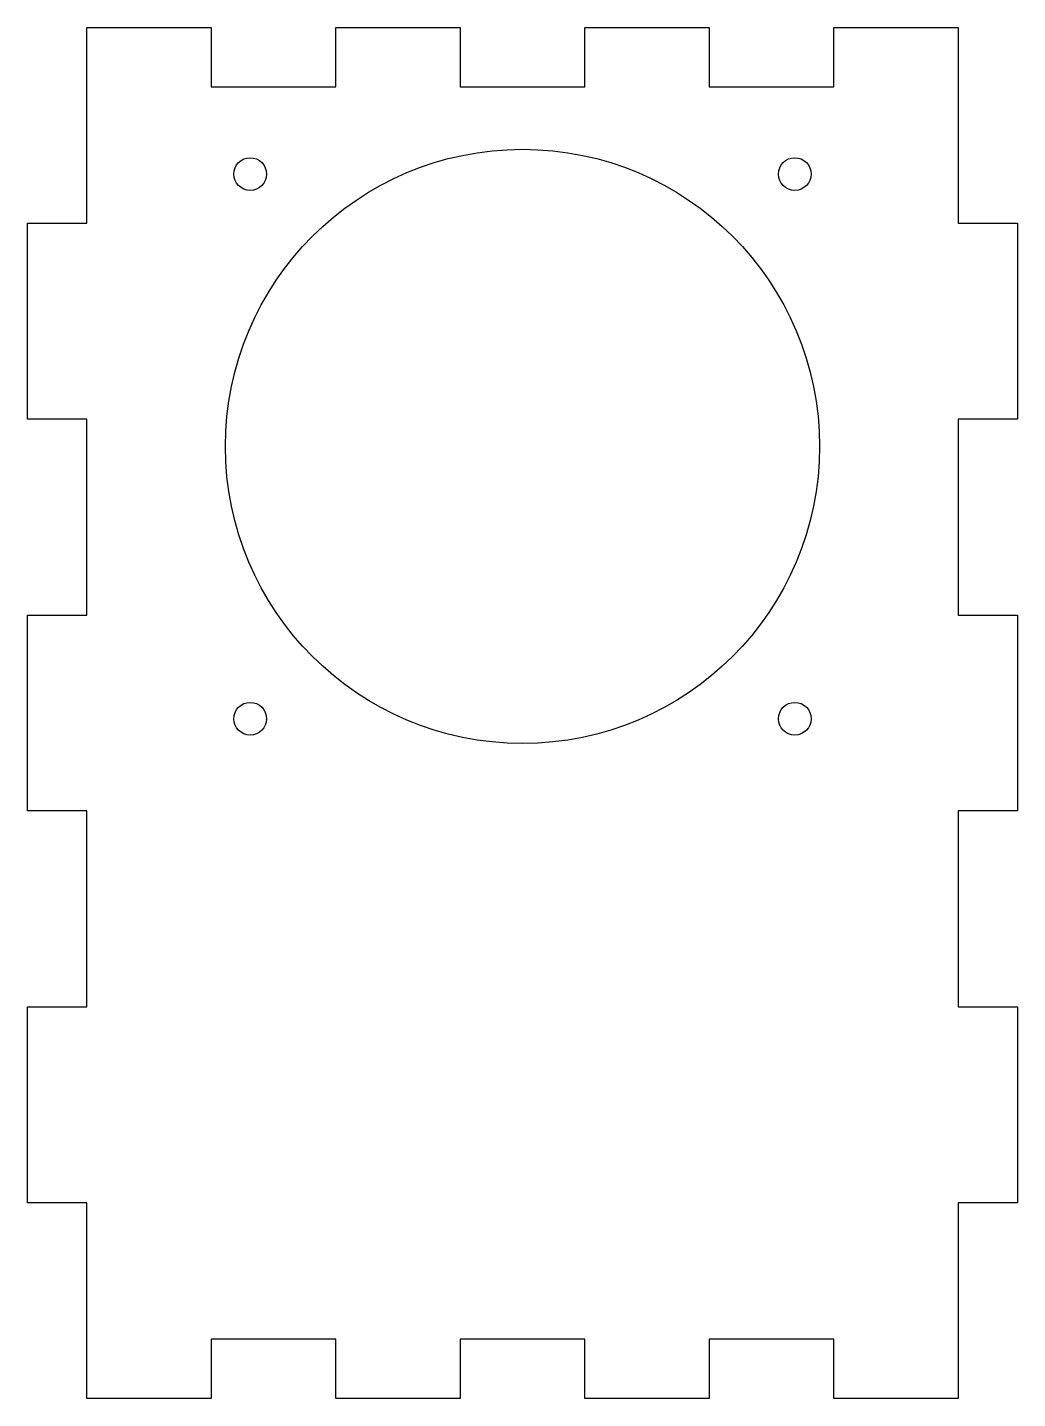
# Model space of a CAD drawing. Header units: millimetres. Extents: x -65 to 65, y -90 to 90.
import ezdxf

# ---------------------------------------------------------------- set-up
doc = ezdxf.new("R2010")
doc.units = ezdxf.units.MM
doc.layers.get('0').update_dxf_attribs({"linetype": 'CONTINUOUS'})

msp = doc.modelspace()

# ---------------------------------------------------------------- linework, layer by layer
msp.add_lwpolyline([(-57.2, 90), (-40.86, 90), (-40.86, 82.2), (-24.51, 82.2), (-24.51, 90), (-8.17, 90), (-8.17, 82.2), (8.17, 82.2), (8.17, 90), (24.51, 90), (24.51, 82.2), (40.86, 82.2), (40.86, 90), (57.2, 90), (57.2, 64.29), (65, 64.29), (65, 38.57), (57.2, 38.57), (57.2, 12.86), (65, 12.86), (65, -12.86), (57.2, -12.86), (57.2, -38.57), (65, -38.57), (65, -64.29), (57.2, -64.29), (57.2, -90), (40.86, -90), (40.86, -82.2), (24.51, -82.2), (24.51, -90), (8.17, -90), (8.17, -82.2), (-8.17, -82.2), (-8.17, -90), (-24.51, -90), (-24.51, -82.2), (-40.86, -82.2), (-40.86, -90), (-57.2, -90), (-57.2, -64.29), (-65, -64.29), (-65, -38.57), (-57.2, -38.57), (-57.2, -12.86), (-65, -12.86), (-65, 12.86), (-57.2, 12.86), (-57.2, 38.57), (-65, 38.57), (-65, 64.29), (-57.2, 64.29)], close=True)
for centre, radius in [((0, 35), 39), ((-35.75, 70.75), 2.15), ((35.75, 70.75), 2.15), ((-35.75, -0.75), 2.15), ((35.75, -0.75), 2.15)]:
    msp.add_circle(centre, radius)

doc.saveas('drawing.dxf')
